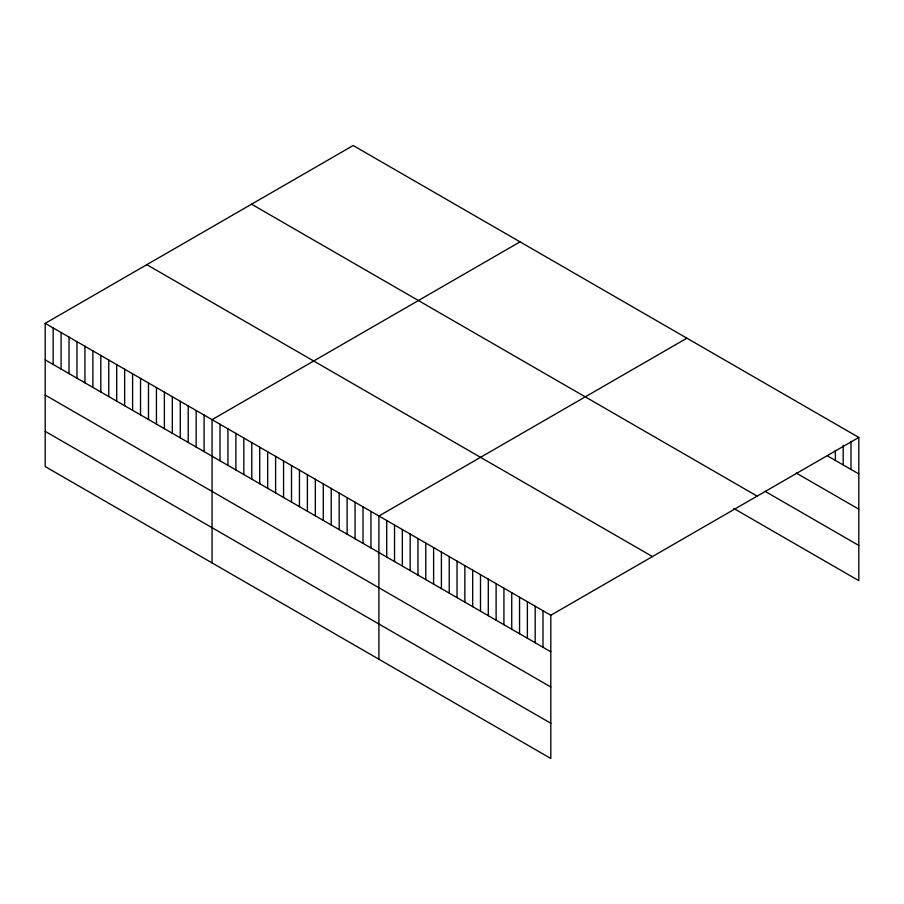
<?xml version="1.0" encoding="UTF-8"?>
<svg xmlns="http://www.w3.org/2000/svg" width="904" height="904" viewBox="0 0 904 904"><rect width="100%" height="100%" fill="white"/><g stroke="black" fill="none" stroke-linecap="round" stroke-linejoin="round"><path stroke-width="1.36" d="M45.2 323.338L550.807 615.251L550.807 758.479L45.2 466.566L45.2 323.338L353.193 145.521L858.8 437.434L858.8 580.662L733.777 508.477M520.049 241.854L212.056 419.671L212.056 562.898M686.893 338.186L378.9 516.003L378.9 659.231M550.807 615.251L858.8 437.434M827.544 455.898L858.8 473.945M796.288 473.074L858.8 509.167M765.033 491.313L858.8 545.44M251.561 204.202L757.168 496.115M146.832 264.669L652.439 556.57M45.2 359.86L550.807 651.773M45.2 395.071L550.807 686.983M45.2 431.355L550.807 723.256M850.992 441.355L850.992 469.436M843.172 445.265L843.172 464.927M835.364 450.587L835.364 460.418M542.999 610.742L542.999 647.253M535.179 606.234L535.179 642.744M527.371 601.714L527.371 638.235M519.551 597.205L519.551 633.727M511.743 592.696L511.743 629.207M503.923 588.188L503.923 624.698M496.115 583.679L496.115 620.189M488.296 579.159L488.296 615.68M480.487 574.65L480.487 611.16M472.668 570.141L472.668 606.652M464.859 565.633L464.859 602.143M457.04 561.113L457.04 597.634M449.231 556.604L449.231 593.114M441.412 552.095L441.412 588.606M433.604 547.587L433.604 584.097M425.784 543.067L425.784 579.588M417.976 538.558L417.976 575.08M410.156 534.049L410.156 570.56M402.348 529.541L402.348 566.051M394.528 525.021L394.528 561.542M386.72 520.512L386.72 557.033M370.956 511.415L370.956 547.926M363.012 506.828L363.012 543.349M355.069 502.24L355.069 538.761M347.125 497.652L347.125 534.174M339.169 493.064L339.169 529.586M331.226 488.476L331.226 524.998M323.282 483.889L323.282 520.41M315.338 479.301L315.338 515.822M307.394 474.724L307.394 511.235M299.45 470.136L299.45 506.647M291.506 465.549L291.506 502.059M283.562 460.961L283.562 497.471M275.607 456.373L275.607 492.883M267.663 451.785L267.663 488.296M259.719 447.197L259.719 483.708M251.775 442.61L251.775 479.12M243.831 438.022L243.831 474.532M235.887 433.434L235.887 469.944M227.944 428.846L227.944 465.357M220 424.258L220 460.78M204.101 415.083L204.101 451.604M196.157 410.495L196.157 447.017M188.213 405.907L188.213 442.429M180.269 401.319L180.269 437.841M172.325 396.743L172.325 433.253M164.381 392.155L164.381 428.666M156.437 387.567L156.437 424.078M148.493 382.98L148.493 419.49M140.538 378.392L140.538 414.902M132.594 373.804L132.594 410.314M124.65 369.216L124.65 405.726M116.706 364.628L116.706 401.139M108.762 360.041L108.762 396.551M100.819 355.453L100.819 391.963M92.875 350.865L92.875 387.375M84.931 346.277L84.931 382.799M76.976 341.689L76.976 378.211M69.032 337.102L69.032 373.623M61.088 332.514L61.088 369.035M53.144 327.926L53.144 364.448"/></g></svg>
